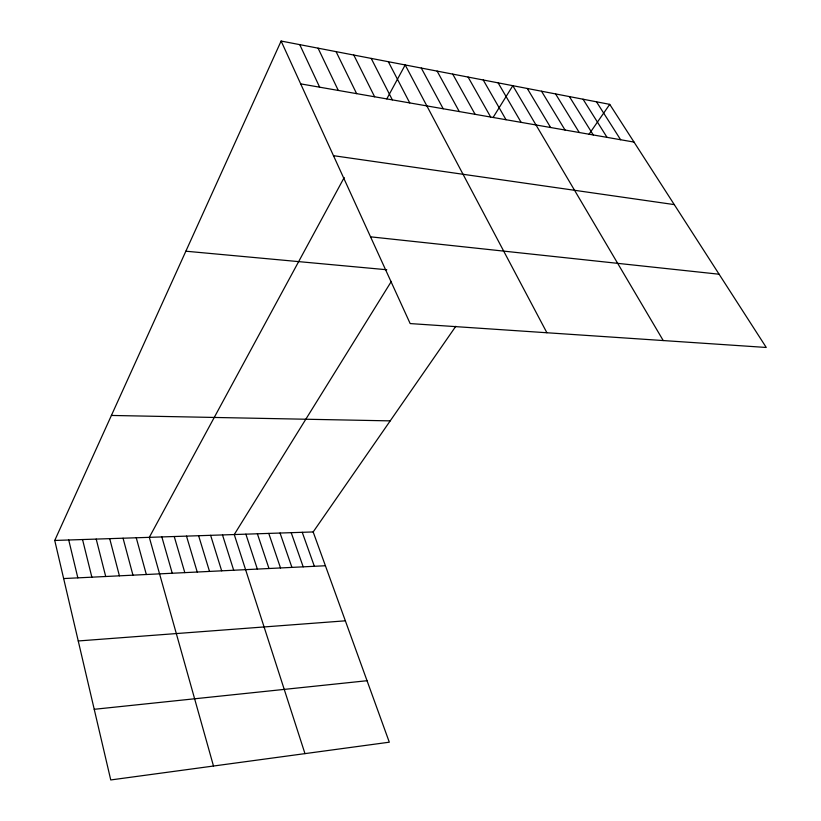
<?xml version="1.0" encoding="UTF-8"?>
<svg xmlns="http://www.w3.org/2000/svg" width="821" height="821" viewBox="0 0 821 821"><rect width="100%" height="100%" fill="white"/><g stroke="black" fill="none" stroke-linecap="round" stroke-linejoin="round"><path stroke-width="1.23" d="M455.819 326.276L313.17 531.946L389.308 742.194L110.753 779.95L54.74 540.454L281.121 41.05L609.736 104.359L766.26 347.468L410.172 323.577L281.121 41.05M344.194 177.541L149.309 537.334L213.491 766.024M386.794 98.91L405.184 64.951L546.899 332.751M391.35 281.398L234.252 534.543L304.971 753.627M493.093 117.475L512.817 85.692L663.245 340.561M589.026 134.223L609.736 104.359M94.23 709.303L367.049 680.722M78.252 640.965L345.354 620.82M63.658 578.559L325.414 565.751M54.74 540.454L313.17 531.946M111.41 415.447L390.201 420.875M185.854 251.205L386.794 269.75M370.548 236.828L719.104 274.224M333.48 155.682L674.277 204.603M300.681 83.875L634.017 142.074M596.487 101.814L620.625 139.734M583.043 99.218L607.037 137.364M569.405 96.591L593.255 134.952M555.571 93.922L579.257 132.509M541.521 91.223L565.053 130.036M527.277 88.473L550.634 127.512M498.131 82.859L521.119 122.36M483.23 79.986L506.023 119.722M468.093 77.071L490.681 117.044M452.73 74.116L475.102 114.324M437.131 71.109L459.278 111.564M421.286 68.051L443.196 108.752M388.333 61.708L409.741 102.912M371.205 58.404L392.335 99.875M353.789 55.048L374.633 96.786M336.076 51.641L356.622 93.645M318.066 48.172L338.293 90.443M299.747 44.642L319.656 87.19M302.241 532.306L314.361 566.295M291.198 532.675L303.195 566.839M280.043 533.034L291.917 567.393M268.775 533.404L280.515 567.947M257.384 533.783L268.99 568.512M245.879 534.163L257.353 569.086M222.501 534.933L233.687 570.236M210.628 535.323L221.67 570.831M198.62 535.713L209.519 571.426M186.49 536.113L197.235 572.021M174.237 536.524L184.817 572.627M161.84 536.924L172.256 573.243M136.255 537.765L146.333 574.515M123.058 538.207L132.951 575.162M109.706 538.638L119.414 575.829M96.201 539.089L105.714 576.496M82.541 539.53L91.86 577.173M68.728 539.992L77.841 577.861"/></g></svg>
